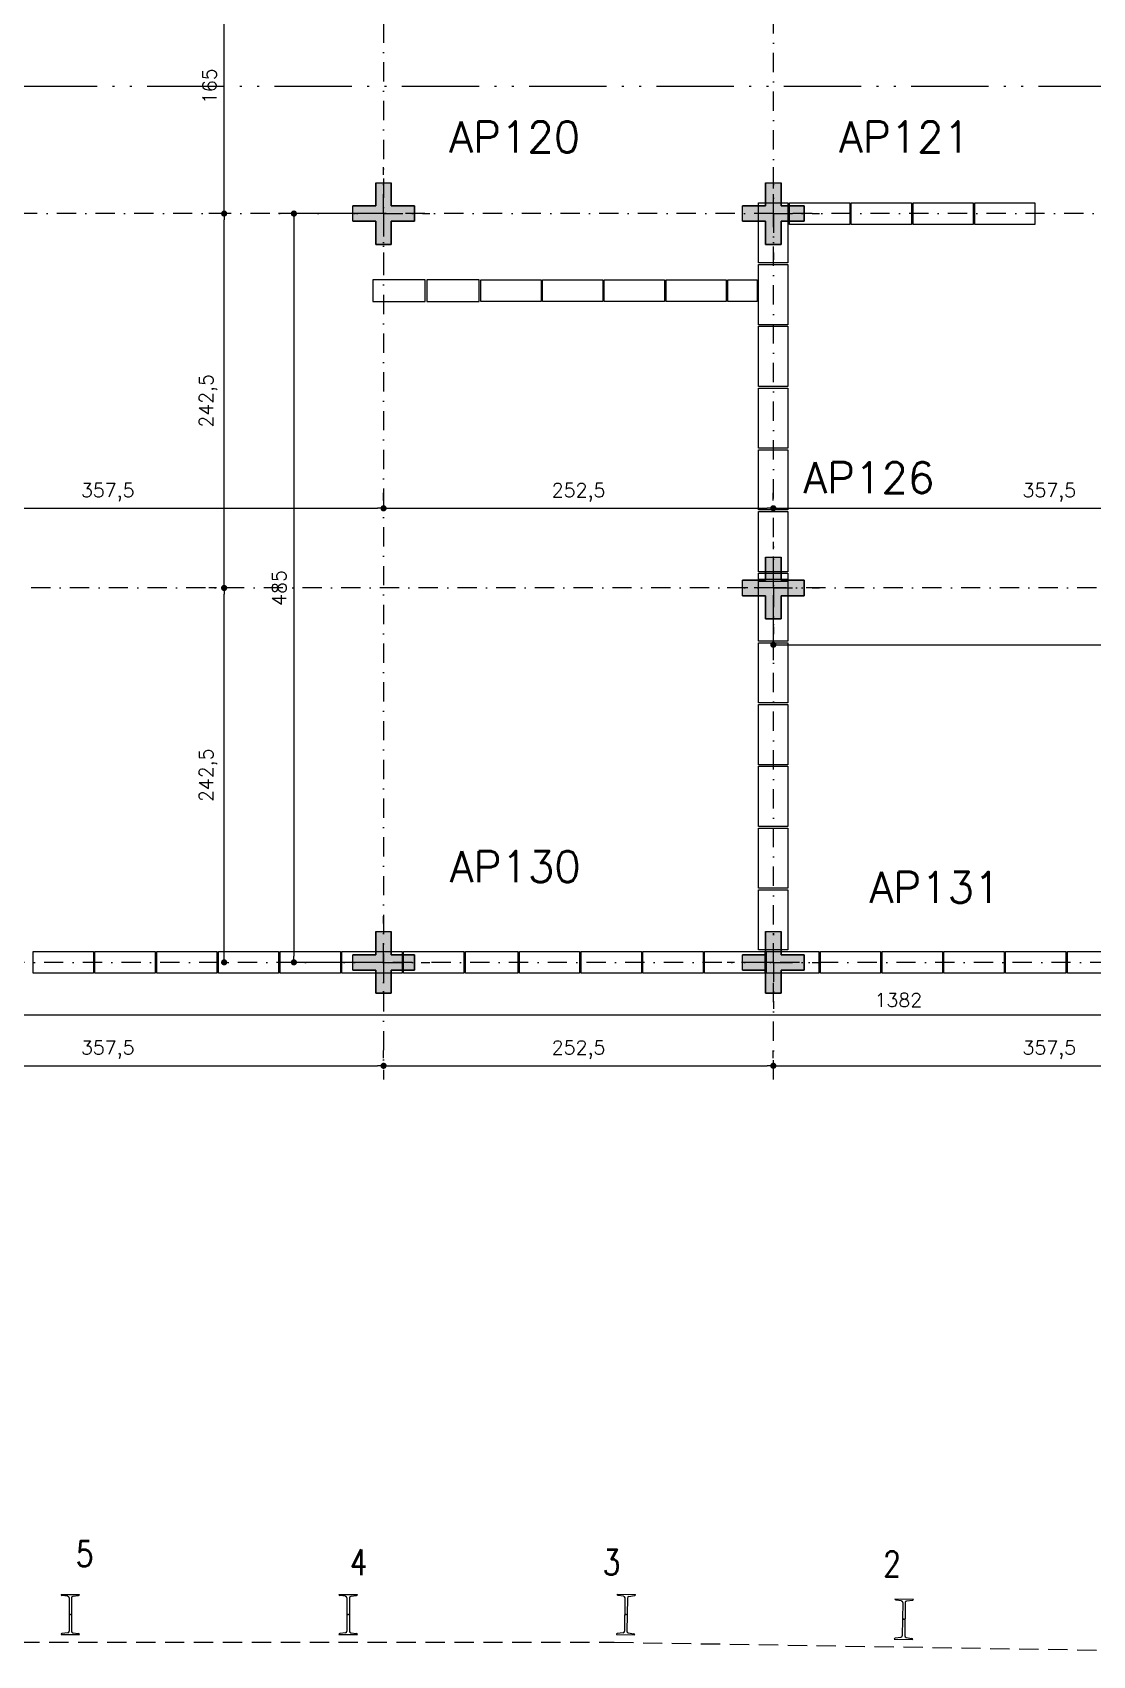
# Model space of a CAD drawing. Extents: x -17307 to 4579, y -20183 to -1225.
# Drawn here: x 994 to 1681, y -20055 to -19003 of the extents above; entities that cross this region are included whole.
import ezdxf

# ---------------------------------------------------------------- set-up
doc = ezdxf.new("R2010")
doc.units = 0
doc.header["$LTSCALE"] = 25
for name, pattern in [('DASHDOT', [1, 0.5, -0.25, 0, -0.25]), ('DASHED2', [0.375, 0.25, -0.125]), ('ESTILO_TQS_0004', [3.3, 2, -0.4, 0.05, -0.4, 0.05, -0.4])]:
    doc.linetypes.add(name, pattern=pattern)
for name, color, linetype in [('72', 7, 'Continuous'), ('ap', 2, 'Continuous'), ('COTA', 1, 'Continuous'), ('EIXO_AUXILIAR', 7, 'DASHDOT'), ('EIXOS', 1, 'ESTILO_TQS_0004'), ('H3', 253, 'Continuous'), ('PENA_6', 6, 'Continuous'), ('PROJ', 252, 'Continuous'), ('SOLO-FUNDAÇOES', 7, 'Continuous'), ('SOLOD-TEXTO-007', 7, 'Continuous'), ('TERRENO', 1, 'DASHED2'), ('VIGA', 3, 'Continuous')]:
    doc.layers.add(name, color=color, linetype=linetype)
doc.styles.add('COTA', font='romans.shx')
doc.styles.add('ROMANS', font='ROMANS')
doc.styles.get("Standard").update_dxf_attribs({"font": 'romans.shx'})
doc.dimstyles.new('forma', dxfattribs={"dimscale": 5, "dimtxt": 1.8, "dimasz": 0.8, "dimexe": 2, "dimexo": 1, "dimgap": 1, "dimtad": 1, "dimdec": 1, "dimzin": 9, "dimtxsty": 'COTA', "dimblk1": 'DOT', "dimblk2": 'DOT', "dimsah": 1, "dimcen": 0, "dimdle": 1, "dimclrd": 256, "dimclre": 256, "dimclrt": 2, "dimadec": 0, "dimazin": 0, "dimtfac": 1, "dimtdec": 0, "dimtmove": 0, "dimatfit": 3, "dimfxl": 1, "dimtolj": 1, "dimtzin": 0, "dimarcsym": 0})

# ---------------------------------------------------------------- blocks, each defined once
blk = doc.blocks.new('A$C0e0013c1')
at = {"layer": 'H3'}
blk.add_hatch(color=256, dxfattribs=at).paths.add_polyline_path([(0.2, 0.8), (-0.2, 0.8), (-0.2, 0.2), (-0.8, 0.2), (-0.8, -0.2), (-0.2, -0.2), (-0.2, -0.8), (0.2, -0.8), (0.2, -0.2), (0.8, -0.2), (0.8, 0.2), (0.2, 0.2)])
blk.add_point((0, 0))
at = {"layer": 'ap'}
for p, q in [((-0.2, 0.8), (-0.2, 0.2)), ((-0.2, 0.2), (-0.2, 0.8)), ((-0.2, 0.8), (0.2, 0.8)), ((0.2, 0.2), (0.2, 0.8)), ((0.2, 0.8), (0.2, 0.2)), ((-0.2, 0.2), (-0.8, 0.2)), ((-0.8, 0.2), (-0.2, 0.2)), ((-0.8, -0.2), (-0.8, 0.2)), ((0.8, 0.2), (0.2, 0.2)), ((0.2, 0.2), (0.8, 0.2)), ((0.8, -0.2), (0.8, 0.2)), ((0.8, 0.2), (0.8, -0.2)), ((-0.8, -0.2), (-0.2, -0.2)), ((-0.2, -0.2), (-0.8, -0.2)), ((-0.2, -0.2), (-0.2, -0.8)), ((-0.2, -0.8), (-0.2, -0.2)), ((0.2, -0.8), (0.2, -0.2)), ((0.2, -0.2), (0.8, -0.2)), ((0.8, -0.2), (0.2, -0.2)), ((0.2, -0.2), (0.2, -0.8)), ((-0.2, -0.8), (0.2, -0.8)), ((0.2, -0.8), (-0.2, -0.8))]:
    blk.add_line(p, q, dxfattribs=at)
blk = doc.blocks.new('_ANGPRI')
blk.add_blockref('A$C0e0013c1', (0, 0))
blk = doc.blocks.new('_Dot')
at = {"color": 0, "linetype": 'ByBlock', "lineweight": -2}
blk.add_line((-0.5, 0), (-1, 0), dxfattribs=at)
at = {"color": 0, "linetype": 'ByBlock', "const_width": 0.5}
blk.add_lwpolyline([(-0.25, 0, 1), (0.25, 0, 1)], format="xyb", close=True, dxfattribs=at)
blk = doc.blocks.new('*D35')
at = {"layer": 'COTA', "lineweight": -2, "transparency": 16777216}
for p, q in [((864, -19667.8), (864, -19662.8)), ((1221.5, -19667.8), (1221.5, -19662.8)), ((868, -19672.8), (1217.5, -19672.8))]:
    blk.add_line(p, q, dxfattribs=at)
at = {"layer": 'Defpoints', "color": 0, "transparency": 16777216}
for p in [(864, -19672.8), (1221.5, -19672.8), (1221.5, -19672.8)]:
    blk.add_point(p, dxfattribs=at)
at = {"layer": 'COTA', "lineweight": -2, "transparency": 16777216, "xscale": 4, "yscale": 4, "zscale": 4, "rotation": 180}
blk.add_blockref('_Dot', (864, -19672.8), dxfattribs=at)
at = {"layer": 'COTA', "lineweight": -2, "transparency": 16777216, "xscale": 4, "yscale": 4, "zscale": 4}
blk.add_blockref('_Dot', (1221.5, -19672.8), dxfattribs=at)
at = {"layer": 'COTA', "color": 2, "transparency": 16777216, "insert": (1042.8, -19662.4), "char_height": 9, "attachment_point": 5, "style": 'COTA'}
blk.add_mtext('\\A1;357,5 ', dxfattribs=at)
blk = doc.blocks.new('*D36')
at = {"layer": 'COTA', "lineweight": -2, "transparency": 16777216}
for p, q in [((1221.5, -19667.8), (1221.5, -19662.8)), ((1474, -19667.8), (1474, -19662.8)), ((1225.5, -19672.8), (1470, -19672.8))]:
    blk.add_line(p, q, dxfattribs=at)
at = {"layer": 'Defpoints', "color": 0, "transparency": 16777216}
for p in [(1221.5, -19672.8), (1474, -19672.8), (1474, -19672.8)]:
    blk.add_point(p, dxfattribs=at)
at = {"layer": 'COTA', "lineweight": -2, "transparency": 16777216, "xscale": 4, "yscale": 4, "zscale": 4, "rotation": 180}
blk.add_blockref('_Dot', (1221.5, -19672.8), dxfattribs=at)
at = {"layer": 'COTA', "lineweight": -2, "transparency": 16777216, "xscale": 4, "yscale": 4, "zscale": 4}
blk.add_blockref('_Dot', (1474, -19672.8), dxfattribs=at)
at = {"layer": 'COTA', "color": 2, "transparency": 16777216, "insert": (1347.8, -19662.4), "char_height": 9, "attachment_point": 5, "style": 'COTA'}
blk.add_mtext('\\A1;252,5 ', dxfattribs=at)
blk = doc.blocks.new('*D37')
at = {"layer": 'COTA', "lineweight": -2, "transparency": 16777216}
for p, q in [((1474, -19667.8), (1474, -19662.8)), ((1831.5, -19667.8), (1831.5, -19662.8)), ((1478, -19672.8), (1827.5, -19672.8))]:
    blk.add_line(p, q, dxfattribs=at)
at = {"layer": 'Defpoints', "color": 0, "transparency": 16777216}
for p in [(1474, -19672.8), (1831.5, -19672.8), (1831.5, -19672.8)]:
    blk.add_point(p, dxfattribs=at)
at = {"layer": 'COTA', "lineweight": -2, "transparency": 16777216, "xscale": 4, "yscale": 4, "zscale": 4, "rotation": 180}
blk.add_blockref('_Dot', (1474, -19672.8), dxfattribs=at)
at = {"layer": 'COTA', "lineweight": -2, "transparency": 16777216, "xscale": 4, "yscale": 4, "zscale": 4}
blk.add_blockref('_Dot', (1831.5, -19672.8), dxfattribs=at)
at = {"layer": 'COTA', "color": 2, "transparency": 16777216, "insert": (1652.8, -19662.4), "char_height": 9, "attachment_point": 5, "style": 'COTA'}
blk.add_mtext('\\A1;357,5 ', dxfattribs=at)
blk = doc.blocks.new('*D41')
at = {"layer": 'COTA', "lineweight": -2, "transparency": 16777216}
for p, q in [((864, -19306.7), (864, -19301.7)), ((1221.5, -19306.7), (1221.5, -19301.7)), ((868, -19311.7), (1217.5, -19311.7))]:
    blk.add_line(p, q, dxfattribs=at)
at = {"layer": 'Defpoints', "color": 0, "transparency": 16777216}
for p in [(864, -19311.7), (1221.5, -19311.7), (1221.5, -19311.7)]:
    blk.add_point(p, dxfattribs=at)
at = {"layer": 'COTA', "lineweight": -2, "transparency": 16777216, "xscale": 4, "yscale": 4, "zscale": 4, "rotation": 180}
blk.add_blockref('_Dot', (864, -19311.7), dxfattribs=at)
at = {"layer": 'COTA', "lineweight": -2, "transparency": 16777216, "xscale": 4, "yscale": 4, "zscale": 4}
blk.add_blockref('_Dot', (1221.5, -19311.7), dxfattribs=at)
at = {"layer": 'COTA', "color": 2, "transparency": 16777216, "insert": (1042.8, -19301.4), "char_height": 9, "attachment_point": 5, "style": 'COTA'}
blk.add_mtext('\\A1;357,5 ', dxfattribs=at)
blk = doc.blocks.new('*D42')
at = {"layer": 'COTA', "lineweight": -2, "transparency": 16777216}
for p, q in [((1221.5, -19306.7), (1221.5, -19301.7)), ((1474, -19306.7), (1474, -19301.7)), ((1225.5, -19311.7), (1470, -19311.7))]:
    blk.add_line(p, q, dxfattribs=at)
at = {"layer": 'Defpoints', "color": 0, "transparency": 16777216}
for p in [(1221.5, -19311.7), (1474, -19311.7), (1474, -19311.7)]:
    blk.add_point(p, dxfattribs=at)
at = {"layer": 'COTA', "lineweight": -2, "transparency": 16777216, "xscale": 4, "yscale": 4, "zscale": 4, "rotation": 180}
blk.add_blockref('_Dot', (1221.5, -19311.7), dxfattribs=at)
at = {"layer": 'COTA', "lineweight": -2, "transparency": 16777216, "xscale": 4, "yscale": 4, "zscale": 4}
blk.add_blockref('_Dot', (1474, -19311.7), dxfattribs=at)
at = {"layer": 'COTA', "color": 2, "transparency": 16777216, "insert": (1347.8, -19301.4), "char_height": 9, "attachment_point": 5, "style": 'COTA'}
blk.add_mtext('\\A1;252,5 ', dxfattribs=at)
blk = doc.blocks.new('*D43')
at = {"layer": 'COTA', "lineweight": -2, "transparency": 16777216}
for p, q in [((1474, -19306.7), (1474, -19301.7)), ((1831.5, -19306.7), (1831.5, -19301.7)), ((1478, -19311.7), (1827.5, -19311.7))]:
    blk.add_line(p, q, dxfattribs=at)
at = {"layer": 'Defpoints', "color": 0, "transparency": 16777216}
for p in [(1474, -19311.7), (1831.5, -19311.7), (1831.5, -19311.7)]:
    blk.add_point(p, dxfattribs=at)
at = {"layer": 'COTA', "lineweight": -2, "transparency": 16777216, "xscale": 4, "yscale": 4, "zscale": 4, "rotation": 180}
blk.add_blockref('_Dot', (1474, -19311.7), dxfattribs=at)
at = {"layer": 'COTA', "lineweight": -2, "transparency": 16777216, "xscale": 4, "yscale": 4, "zscale": 4}
blk.add_blockref('_Dot', (1831.5, -19311.7), dxfattribs=at)
at = {"layer": 'COTA', "color": 2, "transparency": 16777216, "insert": (1652.8, -19301.4), "char_height": 9, "attachment_point": 5, "style": 'COTA'}
blk.add_mtext('\\A1;357,5 ', dxfattribs=at)
blk = doc.blocks.new('*D45')
at = {"layer": 'COTA', "lineweight": -2, "transparency": 16777216}
for p, q in [((2246, -19634.7), (2246, -19629.7)), ((864, -19644.6), (864, -19649.7)), ((868, -19639.7), (2242, -19639.7))]:
    blk.add_line(p, q, dxfattribs=at)
at = {"layer": 'Defpoints', "color": 0, "transparency": 16777216}
for p in [(864, -19639.6), (2246, -19639.7), (2246, -19639.7)]:
    blk.add_point(p, dxfattribs=at)
at = {"layer": 'COTA', "lineweight": -2, "transparency": 16777216, "xscale": 4, "yscale": 4, "zscale": 4, "rotation": 180}
blk.add_blockref('_Dot', (864, -19639.7), dxfattribs=at)
at = {"layer": 'COTA', "lineweight": -2, "transparency": 16777216, "xscale": 4, "yscale": 4, "zscale": 4}
blk.add_blockref('_Dot', (2246, -19639.7), dxfattribs=at)
at = {"layer": 'COTA', "color": 2, "transparency": 16777216, "insert": (1555, -19630.2), "char_height": 9, "attachment_point": 5, "style": 'COTA'}
blk.add_mtext('\\A1;1382 ', dxfattribs=at)
blk = doc.blocks.new('*D50')
at = {"layer": 'COTA', "lineweight": -2, "transparency": 16777216}
for p, q in [((1113.2, -19363.3), (1108.2, -19363.3)), ((1118.2, -19601.8), (1118.2, -19367.3)), ((1113.2, -19605.8), (1108.2, -19605.8))]:
    blk.add_line(p, q, dxfattribs=at)
at = {"layer": 'Defpoints', "color": 0, "transparency": 16777216}
for p in [(1118.2, -19363.3), (1118.2, -19363.3), (1118.2, -19605.8)]:
    blk.add_point(p, dxfattribs=at)
at = {"layer": 'COTA', "lineweight": -2, "transparency": 16777216, "xscale": 4, "yscale": 4, "zscale": 4}
for p, rotation in [((1118.2, -19363.3), 90), ((1118.2, -19605.8), 270)]:
    blk.add_blockref('_Dot', p, dxfattribs=dict(at, rotation=rotation))
at = {"layer": 'COTA', "color": 2, "transparency": 16777216, "insert": (1107.9, -19484.6), "char_height": 9, "attachment_point": 5, "rotation": 90, "style": 'COTA'}
blk.add_mtext('\\A1;242,5 ', dxfattribs=at)
blk = doc.blocks.new('*D51')
at = {"layer": 'COTA', "lineweight": -2, "transparency": 16777216}
for p, q in [((1113.2, -19120.8), (1108.2, -19120.8)), ((1118.2, -19359.3), (1118.2, -19124.8)), ((1113.2, -19363.3), (1108.2, -19363.3))]:
    blk.add_line(p, q, dxfattribs=at)
at = {"layer": 'Defpoints', "color": 0, "transparency": 16777216}
for p in [(1118.2, -19120.8), (1118.2, -19120.8), (1118.2, -19363.3)]:
    blk.add_point(p, dxfattribs=at)
at = {"layer": 'COTA', "lineweight": -2, "transparency": 16777216, "xscale": 4, "yscale": 4, "zscale": 4}
for p, rotation in [((1118.2, -19120.8), 90), ((1118.2, -19363.3), 270)]:
    blk.add_blockref('_Dot', p, dxfattribs=dict(at, rotation=rotation))
at = {"layer": 'COTA', "color": 2, "transparency": 16777216, "insert": (1107.9, -19242.1), "char_height": 9, "attachment_point": 5, "rotation": 90, "style": 'COTA'}
blk.add_mtext('\\A1;242,5 ', dxfattribs=at)
blk = doc.blocks.new('*D52')
at = {"layer": 'COTA', "lineweight": -2, "transparency": 16777216}
for p, q in [((1113.2, -18955.8), (1108.2, -18955.8)), ((1118.2, -19116.8), (1118.2, -18959.8)), ((1113.2, -19120.8), (1108.2, -19120.8))]:
    blk.add_line(p, q, dxfattribs=at)
at = {"layer": 'Defpoints', "color": 0, "transparency": 16777216}
for p in [(1118.2, -18955.8), (1118.2, -18955.8), (1118.2, -19120.8)]:
    blk.add_point(p, dxfattribs=at)
at = {"layer": 'COTA', "lineweight": -2, "transparency": 16777216, "xscale": 4, "yscale": 4, "zscale": 4}
for p, rotation in [((1118.2, -18955.8), 90), ((1118.2, -19120.8), 270)]:
    blk.add_blockref('_Dot', p, dxfattribs=dict(at, rotation=rotation))
at = {"layer": 'COTA', "color": 2, "transparency": 16777216, "insert": (1108.7, -19038.3), "char_height": 9, "attachment_point": 5, "rotation": 90, "style": 'COTA'}
blk.add_mtext('\\A1;165 ', dxfattribs=at)
blk = doc.blocks.new('*D63')
at = {"layer": 'COTA', "lineweight": -2, "transparency": 16777216}
for p, q in [((1474, -19368.3), (1474, -19410.1)), ((2081.5, -19368.3), (2081.5, -19410.1)), ((1478, -19400.1), (2077.5, -19400.1))]:
    blk.add_line(p, q, dxfattribs=at)
at = {"layer": 'Defpoints', "color": 0, "transparency": 16777216}
for p in [(1474, -19363.3), (2081.5, -19363.3), (2081.5, -19400.1)]:
    blk.add_point(p, dxfattribs=at)
at = {"layer": 'COTA', "lineweight": -2, "transparency": 16777216, "xscale": 4, "yscale": 4, "zscale": 4, "rotation": 180}
blk.add_blockref('_Dot', (1474, -19400.1), dxfattribs=at)
at = {"layer": 'COTA', "lineweight": -2, "transparency": 16777216, "xscale": 4, "yscale": 4, "zscale": 4}
blk.add_blockref('_Dot', (2081.5, -19400.1), dxfattribs=at)
at = {"layer": 'COTA', "color": 2, "transparency": 16777216, "insert": (1777.8, -19389.8), "char_height": 9, "attachment_point": 5, "style": 'COTA'}
blk.add_mtext('\\A1;607,5 ', dxfattribs=at)
blk = doc.blocks.new('*D78')
at = {"layer": 'COTA', "lineweight": -2, "transparency": 16777216}
for p, q in [((1216.5, -19120.8), (1153.4, -19120.8)), ((1163.4, -19124.8), (1163.4, -19601.8)), ((1216.5, -19605.8), (1153.4, -19605.8))]:
    blk.add_line(p, q, dxfattribs=at)
at = {"layer": 'Defpoints', "color": 0, "transparency": 16777216}
for p in [(1221.5, -19120.8), (1163.4, -19605.8), (1221.5, -19605.8)]:
    blk.add_point(p, dxfattribs=at)
at = {"layer": 'COTA', "lineweight": -2, "transparency": 16777216, "xscale": 4, "yscale": 4, "zscale": 4}
for p, rotation in [((1163.4, -19120.8), 90), ((1163.4, -19605.8), 270)]:
    blk.add_blockref('_Dot', p, dxfattribs=dict(at, rotation=rotation))
at = {"layer": 'COTA', "color": 2, "transparency": 16777216, "insert": (1153.9, -19363.3), "char_height": 9, "attachment_point": 5, "rotation": 90, "style": 'COTA'}
blk.add_mtext('\\A1;485 ', dxfattribs=at)
blk = doc.blocks.new('A$C8190ba7d')
at = {"layer": 'PROJ'}
for points in [[(1457.1, -1373.4), (1457.1, -1334.4), (1476.1, -1334.4), (1476.1, -1373.4), (1457.1, -1373.4)], [(1516.1, -1348.4), (1477.1, -1348.4), (1477.1, -1334.4), (1516.1, -1334.4), (1516.1, -1348.4)], [(1556.1, -1348.4), (1517.1, -1348.4), (1517.1, -1334.4), (1556.1, -1334.4), (1556.1, -1348.4)], [(1596.1, -1348.4), (1557.1, -1348.4), (1557.1, -1334.4), (1596.1, -1334.4), (1596.1, -1348.4)], [(1636.1, -1348.4), (1597.1, -1348.4), (1597.1, -1334.4), (1636.1, -1334.4), (1636.1, -1348.4)], [(1457.1, -1413.4), (1457.1, -1374.4), (1476.1, -1374.4), (1476.1, -1413.4), (1457.1, -1413.4)], [(1207.1, -1398.4), (1241.1, -1398.4), (1241.1, -1384.4), (1207.1, -1384.4), (1207.1, -1398.4)], [(1242.1, -1398.4), (1276.1, -1398.4), (1276.1, -1384.4), (1242.1, -1384.4), (1242.1, -1398.4)], [(1316.1, -1398.4), (1277.1, -1398.4), (1277.1, -1384.4), (1316.1, -1384.4), (1316.1, -1398.4)], [(1356.1, -1398.4), (1317.1, -1398.4), (1317.1, -1384.4), (1356.1, -1384.4), (1356.1, -1398.4)], [(1396.1, -1398.4), (1357.1, -1398.4), (1357.1, -1384.4), (1396.1, -1384.4), (1396.1, -1398.4)], [(1436.1, -1398.4), (1397.1, -1398.4), (1397.1, -1384.4), (1436.1, -1384.4), (1436.1, -1398.4)], [(1437.1, -1384.4), (1456.1, -1384.4), (1456.1, -1398.4), (1437.1, -1398.4), (1437.1, -1384.4)], [(1457.1, -1453.4), (1457.1, -1414.4), (1476.1, -1414.4), (1476.1, -1453.4), (1457.1, -1453.4)], [(1457.1, -1493.4), (1457.1, -1454.4), (1476.1, -1454.4), (1476.1, -1493.4), (1457.1, -1493.4)], [(1457.1, -1533.4), (1457.1, -1494.4), (1476.1, -1494.4), (1476.1, -1533.4), (1457.1, -1533.4)], [(1457.1, -1573.4), (1457.1, -1534.4), (1476.1, -1534.4), (1476.1, -1573.4), (1457.1, -1573.4)], [(1476.1, -1574.4), (1476.1, -1578.4), (1457.1, -1578.4), (1457.1, -1574.4), (1476.1, -1574.4)], [(1457.1, -1618.4), (1457.1, -1579.4), (1476.1, -1579.4), (1476.1, -1618.4), (1457.1, -1618.4)], [(1457.1, -1658.4), (1457.1, -1619.4), (1476.1, -1619.4), (1476.1, -1658.4), (1457.1, -1658.4)], [(1457.1, -1698.4), (1457.1, -1659.4), (1476.1, -1659.4), (1476.1, -1698.4), (1457.1, -1698.4)], [(1457.1, -1738.4), (1457.1, -1699.4), (1476.1, -1699.4), (1476.1, -1738.4), (1457.1, -1738.4)], [(1457.1, -1778.4), (1457.1, -1739.4), (1476.1, -1739.4), (1476.1, -1778.4), (1457.1, -1778.4)], [(1457.1, -1818.4), (1457.1, -1779.4), (1476.1, -1779.4), (1476.1, -1818.4), (1457.1, -1818.4)], [(987.1, -1819.4), (1026.1, -1819.4), (1026.1, -1833.4), (987.1, -1833.4), (987.1, -1819.4)], [(1027.1, -1819.4), (1066.1, -1819.4), (1066.1, -1833.4), (1027.1, -1833.4), (1027.1, -1819.4)], [(1067.1, -1819.4), (1106.1, -1819.4), (1106.1, -1833.4), (1067.1, -1833.4), (1067.1, -1819.4)], [(1107.1, -1819.4), (1146.1, -1819.4), (1146.1, -1833.4), (1107.1, -1833.4), (1107.1, -1819.4)], [(1147.1, -1819.4), (1186.1, -1819.4), (1186.1, -1833.4), (1147.1, -1833.4), (1147.1, -1819.4)], [(1187.1, -1819.4), (1226.1, -1819.4), (1226.1, -1833.4), (1187.1, -1833.4), (1187.1, -1819.4)], [(1227.1, -1819.4), (1266.1, -1819.4), (1266.1, -1833.4), (1227.1, -1833.4), (1227.1, -1819.4)], [(1267.1, -1819.4), (1301.1, -1819.4), (1301.1, -1833.4), (1267.1, -1833.4), (1267.1, -1819.4)], [(1302.1, -1819.4), (1341.1, -1819.4), (1341.1, -1833.4), (1302.1, -1833.4), (1302.1, -1819.4)], [(1342.1, -1819.4), (1381.1, -1819.4), (1381.1, -1833.4), (1342.1, -1833.4), (1342.1, -1819.4)], [(1382.1, -1819.4), (1421.1, -1819.4), (1421.1, -1833.4), (1382.1, -1833.4), (1382.1, -1819.4)], [(1422.1, -1819.4), (1461.1, -1819.4), (1461.1, -1833.4), (1422.1, -1833.4), (1422.1, -1819.4)], [(1462.1, -1819.4), (1496.1, -1819.4), (1496.1, -1833.4), (1462.1, -1833.4), (1462.1, -1819.4)], [(1497.1, -1819.4), (1536.1, -1819.4), (1536.1, -1833.4), (1497.1, -1833.4), (1497.1, -1819.4)], [(1537.1, -1819.4), (1576.1, -1819.4), (1576.1, -1833.4), (1537.1, -1833.4), (1537.1, -1819.4)], [(1577.1, -1819.4), (1616.1, -1819.4), (1616.1, -1833.4), (1577.1, -1833.4), (1577.1, -1819.4)], [(1617.1, -1819.4), (1656.1, -1819.4), (1656.1, -1833.4), (1617.1, -1833.4), (1617.1, -1819.4)], [(1657.1, -1819.4), (1696.1, -1819.4), (1696.1, -1833.4), (1657.1, -1833.4), (1657.1, -1819.4)]]:
    blk.add_lwpolyline(points, dxfattribs=at)
blk = doc.blocks.new('perfilW250x38-5')
at = {"layer": 'PROJ', "linetype": 'Continuous'}
for p, q in [((0.086, 0.066), (0.206, 0.066)), ((0.129, 0.054), (0.092, 0.059)), ((0.138, 0.043), (0.138, -0.172)), ((0.154, 0.043), (0.154, -0.172)), ((0.163, 0.054), (0.2, 0.059)), ((0.086, -0.194), (0.206, -0.194)), ((0.129, -0.183), (0.092, -0.188)), ((0.163, -0.183), (0.2, -0.188))]:
    blk.add_line(p, q, dxfattribs=at)
for centre, radius, start, end in [((0.092, 0.066), 0.00614, 180, 270), ((0.128, 0.043), 0.0102, 0, 81.1582), ((0.164, 0.043), 0.0102, 98.8418, 180), ((0.2, 0.066), 0.00614, 270, 0), ((0.092, -0.194), 0.00614, 90, 180), ((0.128, -0.172), 0.0102, 278.8418, 0), ((0.164, -0.172), 0.0102, 180, 261.1582), ((0.2, -0.194), 0.00614, 0, 90)]:
    blk.add_arc(centre, radius, start, end, dxfattribs=at)
at = {"layer": 'PROJ'}
blk.add_point((0.146, -0.064), dxfattribs=at)
blk = doc.blocks.new('A$C3cf4d269')
at = {"layer": 'SOLO-FUNDAÇOES', "color": 111, "xscale": 100, "yscale": 100, "zscale": 100}
for p in [(1684.1, -2456.5), (1864.1, -2456.5)]:
    blk.add_blockref('perfilW250x38-5', p, dxfattribs=at)
at = {"layer": 'SOLO-FUNDAÇOES', "color": 111, "xscale": 100.0000000000001, "yscale": 100.0000000000001, "zscale": 100.0000000000001, "rotation": 359.0990540534243}
for p in [(2044.2, -2456.3), (2224.2, -2459.3)]:
    blk.add_blockref('perfilW250x38-5', p, dxfattribs=at)
at = {"layer": 'SOLOD-TEXTO-007', "style": 'ROMANS', "width": 0.8}
for s, p in [('5', (1702.4, -2431.9)), ('4', (1879.8, -2437.4)), ('3', (2043.7, -2437.3)), ('2', (2225.4, -2438.4))]:
    blk.add_text(s, height=16.5, dxfattribs=at).set_placement(p)

msp = doc.modelspace()

# ---------------------------------------------------------------- linework, layer by layer
at = {"layer": 'EIXO_AUXILIAR', "color": 1}
for p, q in [((1221.517, -18420.382), (1221.517, -19681.634)), ((1474.017, -19681.762), (1474.017, -18440.826)), ((2904.776, -19120.826), (406.595, -19120.826)), ((3289.816, -19363.326), (148.504, -19363.326)), ((3298.121, -19605.826), (154.584, -19605.826))]:
    msp.add_line(p, q, dxfattribs=at)
at = {"layer": 'EIXO_AUXILIAR'}
for p, q in [((1221.517, -19120.826), (1221.517, -19090.826)), ((1221.517, -19120.826), (1221.517, -19090.826)), ((1221.517, -19120.826), (1221.517, -19090.826)), ((1474.017, -19120.826), (1474.017, -19090.826)), ((1474.017, -19120.826), (1474.017, -19090.826)), ((1474.017, -19120.826), (1474.017, -19090.826)), ((1221.517, -19120.826), (1191.517, -19120.826)), ((1221.517, -19120.826), (1191.517, -19120.826)), ((1221.517, -19120.826), (1221.517, -19150.826)), ((1221.517, -19120.826), (1251.517, -19120.826)), ((1221.517, -19120.826), (1221.517, -19150.826)), ((1221.517, -19120.826), (1251.517, -19120.826)), ((1474.017, -19120.826), (1444.017, -19120.826)), ((1474.017, -19120.826), (1444.017, -19120.826)), ((1474.017, -19120.826), (1474.017, -19150.826)), ((1474.017, -19120.826), (1504.017, -19120.826)), ((1474.017, -19120.826), (1474.017, -19150.826)), ((1474.017, -19120.826), (1504.017, -19120.826)), ((1474.017, -19363.326), (1474.017, -19333.326)), ((1474.017, -19363.326), (1474.017, -19333.326)), ((1474.017, -19363.326), (1474.017, -19333.326)), ((1474.017, -19363.326), (1444.017, -19363.326)), ((1474.017, -19363.326), (1444.017, -19363.326)), ((1474.017, -19363.326), (1474.017, -19393.326)), ((1474.017, -19363.326), (1504.017, -19363.326)), ((1474.017, -19363.326), (1474.017, -19393.326)), ((1474.017, -19363.326), (1504.017, -19363.326)), ((1221.517, -19605.826), (1221.517, -19575.826)), ((1221.517, -19605.826), (1221.517, -19575.826)), ((1221.517, -19605.826), (1221.517, -19575.826)), ((1474.017, -19605.826), (1474.017, -19575.826)), ((1474.017, -19605.826), (1474.017, -19575.826)), ((1474.017, -19605.826), (1474.017, -19575.826)), ((1221.517, -19605.826), (1191.517, -19605.826)), ((1221.517, -19605.826), (1191.517, -19605.826)), ((1221.517, -19605.826), (1221.517, -19635.826)), ((1221.517, -19605.826), (1251.517, -19605.826)), ((1221.517, -19605.826), (1221.517, -19635.826)), ((1221.517, -19605.826), (1251.517, -19605.826)), ((1474.017, -19605.826), (1444.017, -19605.826)), ((1474.017, -19605.826), (1444.017, -19605.826)), ((1474.017, -19605.826), (1474.017, -19635.826)), ((1474.017, -19605.826), (1504.017, -19605.826)), ((1474.017, -19605.826), (1474.017, -19635.826)), ((1474.017, -19605.826), (1504.017, -19605.826))]:
    msp.add_line(p, q, dxfattribs=at)
at = {"layer": 'EIXOS'}
msp.add_line((-746.654, -19038.326), (3672.892, -19038.326), dxfattribs=at)
at = {"layer": 'TERRENO', "linetype": 'DASHED2', "ltscale": 2}
msp.add_lwpolyline([(2359.473, -18028.068), (1610.112, -18031.17), (927.424, -18034.221), (-330.859, -18043.582), (-501.122, -19040.291), (-585.151, -19551.674), (-671.859, -19987.291), (-680.483, -20037.826), (247.004, -20042.367), (553.796, -20043.822), (798.65, -20046.235), (1370.848, -20046.189), (1899.703, -20054.788)], dxfattribs=at)

# ---------------------------------------------------------------- block references
at = {"layer": 'COTA'}
msp.add_blockref('A$C3cf4d269', (-680.164, -17565.283), dxfattribs=at)
at = {"layer": 'PENA_6'}
msp.add_blockref('A$C8190ba7d', (7.404, -17779.397), dxfattribs=at)
at = {"layer": 'VIGA', "xscale": 25, "yscale": 25}
for p in [(1221.517, -19120.826), (1474.017, -19120.826), (1474.017, -19363.326), (1221.517, -19605.826), (1474.017, -19605.826)]:
    msp.add_blockref('_ANGPRI', p, dxfattribs=at)

# ---------------------------------------------------------------- texts
at = {"layer": '72', "linetype": 'Continuous'}
for s, p in [('AP120', (1264.08, -19081.156)), ('AP121', (1516.58, -19081.156)), ('AP126', (1493.471, -19301.876)), ('AP130', (1264.429, -19553.769)), ('AP131', (1536.324, -19567.228))]:
    msp.add_text(s, height=20, dxfattribs=at).set_placement(p)

# ---------------------------------------------------------------- dimensions: what is measured, and where the dimension line sits
at = {"layer": 'COTA'}
for base, p1, p2, picture, middle in [((1118.235, -18955.826), (1118.235, -19120.826), (1118.235, -18955.826), '*D52', (1108.735, -19038.326)), ((1118.235, -19120.826), (1118.235, -19363.326), (1118.235, -19120.826), '*D51', (1107.877, -19242.076)), ((1163.359, -19605.826), (1221.517, -19120.826), (1221.517, -19605.826), '*D78', (1153.859, -19363.326)), ((1118.235, -19363.326), (1118.235, -19605.826), (1118.235, -19363.326), '*D50', (1107.877, -19484.576))]:
    dim = msp.add_linear_dim(base=base, p1=p1, p2=p2, angle=90, dimstyle='forma', override={"dimpost": ' '}, dxfattribs=at)
    dim.commit()
    dim.dimension.update_dxf_attribs({"geometry": picture, "text_midpoint": middle})
for base, p1, p2, picture, middle in [((1221.517, -19311.728), (864.017, -19311.728), (1221.517, -19311.728), '*D41', (1042.767, -19301.371)), ((1474.017, -19311.728), (1221.517, -19311.728), (1474.017, -19311.728), '*D42', (1347.767, -19301.371)), ((1831.517, -19311.728), (1474.017, -19311.728), (1831.517, -19311.728), '*D43', (1652.767, -19301.371)), ((2246.017, -19639.716), (864.017, -19639.555), (2246.017, -19639.716), '*D45', (1555.017, -19630.216)), ((1221.517, -19672.759), (864.017, -19672.759), (1221.517, -19672.759), '*D35', (1042.767, -19662.402)), ((1474.017, -19672.759), (1221.517, -19672.759), (1474.017, -19672.759), '*D36', (1347.767, -19662.402)), ((1831.517, -19672.759), (1474.017, -19672.759), (1831.517, -19672.759), '*D37', (1652.767, -19662.402))]:
    dim = msp.add_linear_dim(base=base, p1=p1, p2=p2, dimstyle='forma', override={"dimpost": ' '}, dxfattribs=at)
    dim.commit()
    dim.dimension.update_dxf_attribs({"geometry": picture, "text_midpoint": middle})
dim = msp.add_linear_dim(base=(2081.517, -19400.145), p1=(1474.017, -19363.326), p2=(2081.517, -19363.326), dimstyle='forma', override={"dimpost": ' '}, dxfattribs=at)
dim.commit()
dim.dimension.update_dxf_attribs({"geometry": '*D63', "text_midpoint": (1777.767, -19400.145), "dimtype": 128})

doc.saveas('drawing.dxf')
